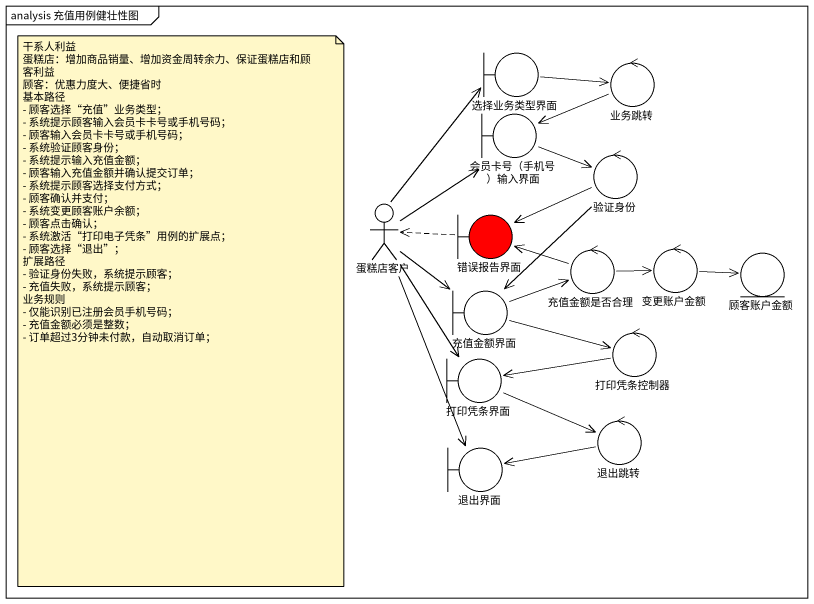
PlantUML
@startuml
mainframe analysis 充值用例健壮性图
boundary 选择业务类型界面
control 业务跳转
boundary "会员卡号（手机号）输入界面" as 会员卡号_手机号_输入界面
control 验证身份
actor 蛋糕店客户
boundary 错误报告界面 #FF0000
control 充值金额是否合理
control 变更账户金额
entity 顾客账户金额
boundary 充值金额界面
boundary 打印凭条界面
control 打印凭条控制器
boundary 退出界面
control 退出跳转
选择业务类型界面 -right-> 业务跳转
业务跳转 -left-> 会员卡号_手机号_输入界面
会员卡号_手机号_输入界面 -right-> 验证身份
验证身份 -left-> 错误报告界面
验证身份 --> 充值金额界面
蛋糕店客户 -up-> 选择业务类型界面
蛋糕店客户 -up-> 会员卡号_手机号_输入界面
蛋糕店客户 --> 充值金额界面
蛋糕店客户 --> 打印凭条界面
蛋糕店客户 --> 退出界面
错误报告界面 .left.> 蛋糕店客户
充值金额是否合理 -left-> 错误报告界面
充值金额是否合理 -right-> 变更账户金额
变更账户金额 -right-> 顾客账户金额
充值金额界面 -right-> 充值金额是否合理
充值金额界面 -right-> 打印凭条控制器
打印凭条界面 -right-> 退出跳转
打印凭条控制器 -left-> 打印凭条界面
退出跳转 -left-> 退出界面
note as N1
  干系人利益
  蛋糕店：增加商品销量、增加资金周转余力、保证蛋糕店和顾客利益
  顾客：优惠力度大、便捷省时
  基本路径
  - 顾客选择“充值”业务类型；
  - 系统提示顾客输入会员卡卡号或手机号码；
  - 顾客输入会员卡卡号或手机号码；
  - 系统验证顾客身份；
  - 系统提示输入充值金额；
  - 顾客输入充值金额并确认提交订单；
  - 系统提示顾客选择支付方式；
  - 顾客确认并支付；
  - 系统变更顾客账户余额；
  - 顾客点击确认；
  - 系统激活“打印电子凭条”用例的扩展点；
  - 顾客选择“退出”；
  扩展路径
  - 验证身份失败，系统提示顾客；
  - 充值失败，系统提示顾客；
  业务规则
  - 仅能识别已注册会员手机号码；
  - 充值金额必须是整数；
  - 订单超过3分钟未付款，自动取消订单；
end note
@enduml
